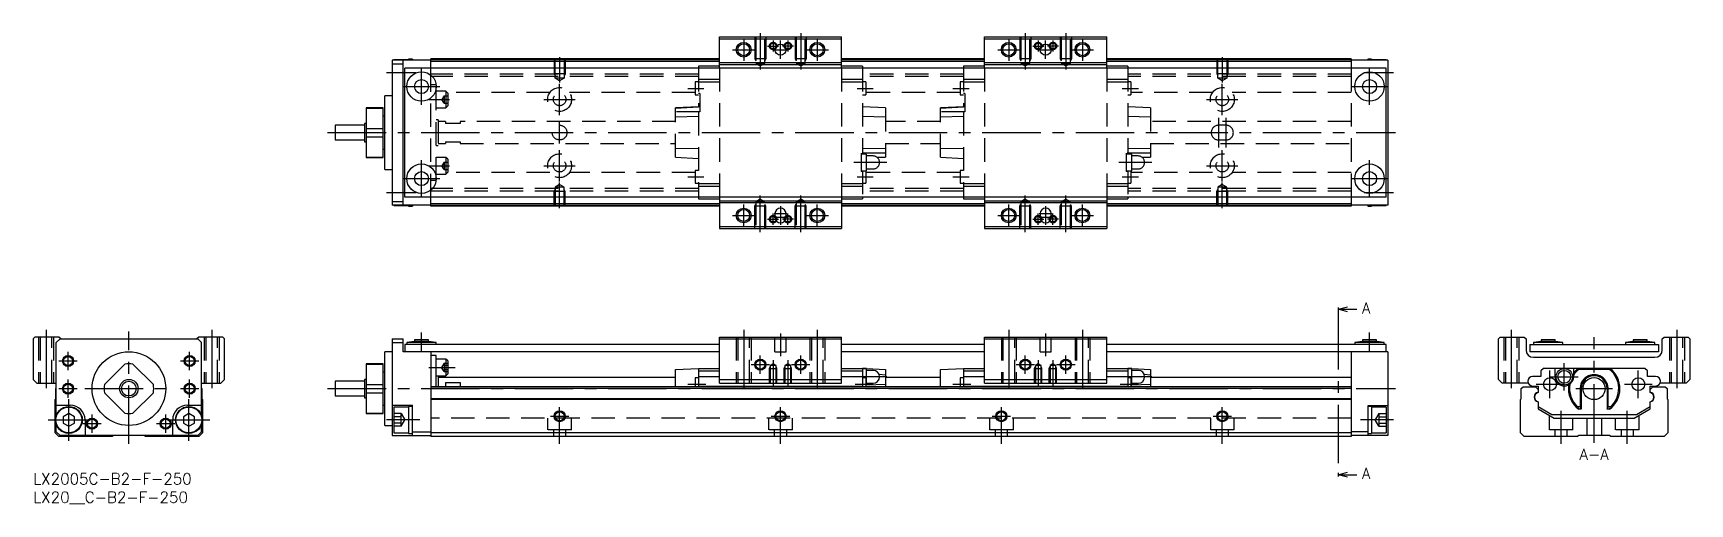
# Model space of a CAD drawing. Extents: x 0 to 450, y -8 to 120.
import ezdxf

# ---------------------------------------------------------------- set-up
doc = ezdxf.new("R2010")
doc.units = 0
doc.header["$LTSCALE"] = 0.5
doc.linetypes.add('CENTER', pattern=[50.8, 31.75, -6.35, 6.35, -6.35])
doc.linetypes.add('DASHED', pattern=[19.05, 12.7, -6.35])
doc.layers.get('0').update_dxf_attribs({"linetype": 'CONTINUOUS'})
for name, color, linetype in [('MSM_CENTER', 1, 'CENTER'), ('MSM_CONTINUOUS', 7, 'CONTINUOUS'), ('MSM_DASHED', 4, 'DASHED'), ('MSM_NARROW', 5, 'CONTINUOUS'), ('MSM_PART_NUMBER', 7, 'CONTINUOUS')]:
    doc.layers.add(name, color=color, linetype=linetype)
doc.styles.get("Standard").update_dxf_attribs({"font": 'txt.shx', "height": 1, "bigfont": 'bigfont.shx'})

# ---------------------------------------------------------------- blocks, each defined once
blk = doc.blocks.new('*U2')
at = {"layer": 'MSM_PART_NUMBER'}
blk.add_text('LX2005C-B2-F-250', height=3, dxfattribs=at).set_placement((0, -3))
blk = doc.blocks.new('*U3')
at = {"layer": 'MSM_PART_NUMBER'}
blk.add_text('LX20__C-B2-F-250', height=3, dxfattribs=at).set_placement((0, -8))

msp = doc.modelspace()

# ---------------------------------------------------------------- linework, layer by layer
for p, q in [((180.7, 110.5), (180.7, 110)), ((225.3, 110.5), (225.3, 110)), ((252.7, 110.5), (252.7, 110)), ((297.3, 110.5), (297.3, 110)), ((180.7, 75), (180.7, 74.5)), ((225.3, 75), (225.3, 74.5)), ((252.7, 75), (252.7, 74.5)), ((297.3, 75), (297.3, 74.5))]:
    msp.add_line(p, q)
at = {"layer": 'MSM_CENTER'}
for p, q in [((193, 118), (193, 112)), ((197.5, 119.5), (197.5, 109.59)), ((201, 117.5), (201, 114.5)), ((203, 112.5), (203, 117.5)), ((205, 117.5), (205, 114.5)), ((208.5, 119.5), (208.5, 109.59)), ((213, 118), (213, 112)), ((265, 118), (265, 112)), ((269.5, 119.5), (269.5, 109.59)), ((273, 117.5), (273, 114.5)), ((275, 112.5), (275, 117.5)), ((277, 117.5), (277, 114.5)), ((280.5, 119.5), (280.5, 109.59)), ((285, 118), (285, 112)), ((143, 113), (143, 106.09)), ((190, 115), (196, 115)), ((199.5, 116), (202.5, 116)), ((201, 115), (205, 115)), ((206.5, 116), (203.5, 116)), ((210, 115), (216, 115)), ((262, 115), (268, 115)), ((271.5, 116), (274.5, 116)), ((273, 115), (277, 115)), ((278.5, 116), (275.5, 116)), ((282, 115), (288, 115)), ((323, 113), (323, 106.09)), ((96, 108.8), (104, 108.8)), ((105.5, 100), (105.5, 110)), ((361.5, 108.8), (369.5, 108.8)), ((363, 100), (363, 110)), ((100.5, 105), (110.5, 105)), ((143, 97.25), (143, 105.75)), ((177.8, 104.5), (182.2, 104.5)), ((223.8, 104.5), (228.2, 104.5)), ((249.8, 104.5), (254.2, 104.5)), ((295.8, 104.5), (300.2, 104.5)), ((323, 97.25), (323, 105.75)), ((358, 105), (368, 105)), ((107.5, 101.5), (113.1, 101.5)), ((138.75, 101.5), (147.25, 101.5)), ((318.75, 101.5), (327.25, 101.5)), ((143, 89.5), (143, 95.5)), ((322, 96.5), (322, 88.5)), ((324, 96.5), (324, 88.5)), ((80, 92.5), (370, 92.5)), ((143, 79.25), (143, 87.75)), ((323, 79.25), (323, 87.75)), ((105.5, 75), (105.5, 85)), ((107.5, 83.5), (113.1, 83.5)), ((138.75, 83.5), (147.25, 83.5)), ((231.9, 84.4), (222.9, 84.4)), ((303.9, 84.4), (294.9, 84.4)), ((318.75, 83.5), (327.25, 83.5)), ((363, 75), (363, 85)), ((100.5, 80), (110.5, 80)), ((143, 72), (143, 78.91)), ((177.8, 80.5), (182.2, 80.5)), ((223.8, 80.45), (228.2, 80.45)), ((249.8, 80.5), (254.2, 80.5)), ((295.8, 80.45), (300.2, 80.45)), ((323, 72), (323, 78.91)), ((358, 80), (368, 80)), ((96, 76.2), (104, 76.2)), ((193, 67), (193, 73)), ((197.5, 65.5), (197.5, 75.41)), ((203, 72.5), (203, 67.5)), ((208.5, 65.5), (208.5, 75.41)), ((213, 67), (213, 73)), ((265, 67), (265, 73)), ((269.5, 65.5), (269.5, 75.41)), ((275, 72.5), (275, 67.5)), ((280.5, 65.5), (280.5, 75.41)), ((285, 67), (285, 73)), ((361.5, 76.2), (369.5, 76.2)), ((190, 70), (196, 70)), ((199.5, 69), (202.5, 69)), ((201, 67.5), (201, 70.5)), ((201.25, 70.5), (204.75, 70.5)), ((201.25, 69.5), (204.75, 69.5)), ((206.5, 69), (203.5, 69)), ((205, 67.5), (205, 70.5)), ((210, 70), (216, 70)), ((262, 70), (268, 70)), ((271.5, 69), (274.5, 69)), ((273, 67.5), (273, 70.5)), ((273.25, 70.5), (276.75, 70.5)), ((273.25, 69.5), (276.75, 69.5)), ((278.5, 69), (275.5, 69)), ((277, 67.5), (277, 70.5)), ((282, 70), (288, 70)), ((354.5, 44.04), (354.5, 0.13)), ((3.5, 39), (3.5, 22.5)), ((26, 8), (26, 38.5)), ((48.5, 39), (48.5, 22.5)), ((105.5, 33), (105.5, 38.2)), ((193, 39), (193, 22.5)), ((203, 38), (203, 31.8)), ((213, 39), (213, 22.5)), ((265, 39), (265, 22.5)), ((275, 38), (275, 31.8)), ((285, 39), (285, 22.5)), ((363, 33), (363, 38.2)), ((401.5, 39), (401.5, 22.5)), ((424, 8.3), (424, 37)), ((446.5, 39), (446.5, 22.5)), ((9.5, 28), (9.5, 33)), ((42.5, 28), (42.5, 33)), ((197.5, 27), (197.5, 32)), ((208.5, 27), (208.5, 32)), ((269.5, 27), (269.5, 32)), ((280.5, 27), (280.5, 32)), ((7, 30.5), (12, 30.5)), ((40, 30.5), (45, 30.5)), ((107.5, 28.75), (114.6, 28.75)), ((195, 29.5), (200, 29.5)), ((201, 30.7), (201, 23.5)), ((205, 30.7), (205, 23.5)), ((206, 29.5), (211, 29.5)), ((267, 29.5), (272, 29.5)), ((273, 30.7), (273, 23.5)), ((277, 30.7), (277, 23.5)), ((278, 29.5), (283, 29.5)), ((412, 20.45), (412, 27.95)), ((415.9, 22.45), (415.9, 29.95)), ((436, 20.45), (436, 27.95)), ((7, 23), (12, 23)), ((9.5, 20.5), (9.5, 25.5)), ((14, 23), (38, 23)), ((40, 23), (45, 23)), ((42.5, 20.5), (42.5, 25.5)), ((80, 23), (370, 23)), ((177.8, 24.2), (182.7, 24.2)), ((231.9, 26.2), (223.3, 26.2)), ((223.3, 24.2), (228.2, 24.2)), ((249.8, 24.2), (254.7, 24.2)), ((303.9, 26.2), (295.3, 26.2)), ((295.3, 24.2), (300.2, 24.2)), ((408.25, 24.2), (415.75, 24.2)), ((412.15, 26.2), (419.65, 26.2)), ((419, 23), (429, 23)), ((432.25, 24.2), (439.75, 24.2)), ((9.7, 8.85), (9.7, 20.15)), ((42.3, 8.85), (42.3, 20.15)), ((143, 8), (143, 18)), ((203, 8), (203, 18)), ((263, 8), (263, 18)), ((323, 8), (323, 18)), ((4.05, 14.5), (15.35, 14.5)), ((13.5, 13.5), (18.5, 13.5)), ((16, 11), (16, 16)), ((33.5, 13.5), (38.5, 13.5)), ((36, 11), (36, 16)), ((36.65, 14.5), (47.95, 14.5)), ((105, 14.5), (96, 14.5)), ((140.5, 15.5), (145.5, 15.5)), ((200.5, 15.5), (205.5, 15.5)), ((260.5, 15.5), (265.5, 15.5)), ((320.5, 15.5), (325.5, 15.5)), ((369.5, 14.5), (360.5, 14.5)), ((415, 8), (415, 17)), ((433, 8), (433, 17))]:
    msp.add_line(p, q, dxfattribs=at)
at = {"layer": 'MSM_CONTINUOUS'}
for p, q in [((186.4, 118.5), (219.6, 118.5)), ((186.4, 110), (186.4, 118.5)), ((186.4, 118), (219.6, 118)), ((219.6, 110), (219.6, 118.5)), ((258.4, 118.5), (291.6, 118.5)), ((258.4, 110), (258.4, 118.5)), ((258.4, 118), (291.6, 118)), ((291.6, 110), (291.6, 118.5)), ((108, 110), (108, 112.5)), ((186.4, 112.5), (108, 112.5)), ((258.4, 112.5), (219.6, 112.5)), ((358, 112.5), (291.6, 112.5)), ((358, 112.5), (358, 110)), ((108, 112.2), (97.5, 112.2)), ((97.5, 112.2), (97.5, 72.8)), ((97.5, 111.2), (100.5, 111.2)), ((98, 112.3), (98, 112.2)), ((102, 112.3), (98, 112.3)), ((100.5, 72.8), (100.5, 112.2)), ((367.5, 110), (101, 110)), ((101, 75), (101, 110)), ((102, 112.45), (102, 112.2)), ((103, 112.45), (102, 112.45)), ((103, 112.45), (103, 112.2)), ((186.4, 112.3), (108, 112.3)), ((186.4, 111.8), (108, 111.8)), ((186.4, 110.5), (180.7, 110.5)), ((186.4, 111.5), (219.6, 111.5)), ((186.4, 111), (219.6, 111)), ((258.4, 112.3), (219.6, 112.3)), ((258.4, 111.8), (219.6, 111.8)), ((225.3, 110.5), (219.6, 110.5)), ((258.4, 110.5), (252.7, 110.5)), ((258.4, 111.5), (291.6, 111.5)), ((258.4, 111), (291.6, 111)), ((358, 112.3), (291.6, 112.3)), ((358, 111.8), (291.6, 111.8)), ((297.3, 110.5), (291.6, 110.5)), ((368, 112.2), (358, 112.2)), ((363.5, 112.45), (362.5, 112.45)), ((362.5, 112.45), (362.5, 112.2)), ((363.5, 112.45), (363.5, 112.2)), ((367.5, 112.3), (363.5, 112.3)), ((367.5, 112.3), (367.5, 112.2)), ((367.5, 75), (367.5, 110)), ((368, 112.2), (368, 72.8)), ((95.1, 99.25), (90.5, 99.25)), ((90.5, 99.25), (90.5, 85.75)), ((90.5, 99.16), (95.1, 99.16)), ((95.1, 85.75), (95.1, 99.25)), ((97.5, 102.5), (95.5, 102.5)), ((95.5, 82.5), (95.5, 102.5)), ((82, 94.5), (82, 90.5)), ((90, 94.5), (82, 94.5)), ((90, 95), (90, 90)), ((90.5, 95), (90, 95)), ((95.5, 97), (95.1, 97)), ((82, 90.5), (90, 90.5)), ((90, 90), (90.5, 90)), ((90.5, 93.62), (95.1, 93.62)), ((90.5, 91.38), (95.1, 91.38)), ((90.5, 85.84), (95.1, 85.84)), ((90.5, 85.75), (95.1, 85.75)), ((95.1, 88), (95.5, 88)), ((95.5, 82.5), (97.5, 82.5)), ((97.5, 73.8), (100.5, 73.8)), ((108, 72.8), (97.5, 72.8)), ((98, 72.8), (98, 72.7)), ((98, 72.7), (102, 72.7)), ((367.5, 75), (101, 75)), ((102, 72.8), (102, 72.55)), ((102, 72.55), (103, 72.55)), ((103, 72.8), (103, 72.55)), ((108, 72.5), (108, 75)), ((186.4, 73.2), (108, 73.2)), ((186.4, 72.7), (108, 72.7)), ((186.4, 72.5), (108, 72.5)), ((180.7, 74.5), (186.4, 74.5)), ((186.4, 75), (186.4, 66.5)), ((186.4, 74), (219.6, 74)), ((186.4, 73.5), (219.6, 73.5)), ((219.6, 75), (219.6, 66.5)), ((219.6, 74.5), (225.3, 74.5)), ((258.4, 73.2), (219.6, 73.2)), ((258.4, 72.7), (219.6, 72.7)), ((258.4, 72.5), (219.6, 72.5)), ((252.7, 74.5), (258.4, 74.5)), ((258.4, 75), (258.4, 66.5)), ((258.4, 74), (291.6, 74)), ((258.4, 73.5), (291.6, 73.5)), ((291.6, 75), (291.6, 66.5)), ((291.6, 74.5), (297.3, 74.5)), ((358, 73.2), (291.6, 73.2)), ((358, 72.7), (291.6, 72.7)), ((358, 72.5), (291.6, 72.5)), ((358, 75), (358, 72.5)), ((368, 72.8), (358, 72.8)), ((362.5, 72.8), (362.5, 72.55)), ((362.5, 72.55), (363.5, 72.55)), ((363.5, 72.8), (363.5, 72.55)), ((363.5, 72.7), (367.5, 72.7)), ((367.5, 72.8), (367.5, 72.7)), ((201.5, 70.5), (201.5, 69.5)), ((204.5, 69.5), (204.5, 70.5)), ((273.5, 70.5), (273.5, 69.5)), ((276.5, 69.5), (276.5, 70.5)), ((186.4, 67), (219.6, 67)), ((186.4, 66.5), (219.6, 66.5)), ((258.4, 67), (291.6, 67)), ((258.4, 66.5), (291.6, 66.5)), ((354.5, 44.54), (357, 45.21)), ((354.5, 45.04), (354.5, 44.04)), ((357, 43.87), (354.5, 44.54)), ((354.5, 44.54), (359.5, 44.54)), ((0.5, 37), (0, 36.5)), ((0, 36.5), (0, 25.5)), ((7, 37), (0.5, 37)), ((6.3, 35.5), (7.3, 36.5)), ((7.5, 36.5), (7, 37)), ((7.3, 36.5), (44.7, 36.5)), ((45, 37), (44.5, 36.5)), ((44.7, 36.5), (45.7, 35.5)), ((51.5, 37), (45, 37)), ((52, 36.5), (51.5, 37)), ((52, 25.5), (52, 36.5)), ((97.5, 36.5), (97.5, 10.3)), ((97.5, 36.5), (100.5, 36.5)), ((100.5, 33), (100.5, 36.5)), ((103.6, 36.2), (103.6, 35.8)), ((107.4, 36.2), (103.6, 36.2)), ((107.4, 35.8), (107.4, 36.2)), ((186.4, 37), (219.6, 37)), ((186.4, 24.5), (186.4, 37)), ((186.4, 36.5), (219.6, 36.5)), ((219.6, 24.5), (219.6, 37)), ((258.4, 37), (291.6, 37)), ((258.4, 24.5), (258.4, 37)), ((258.4, 36.5), (291.6, 36.5)), ((291.6, 24.5), (291.6, 37)), ((361.1, 36.2), (361.1, 35.8)), ((364.9, 36.2), (361.1, 36.2)), ((364.9, 35.8), (364.9, 36.2)), ((398, 36.5), (398.5, 37)), ((398, 25.5), (398, 36.5)), ((398.5, 37), (405, 37)), ((405, 37), (405.5, 36.5)), ((405.5, 36.5), (405.5, 33.5)), ((413.4, 36.2), (409.6, 36.2)), ((409.6, 36.2), (409.6, 35.8)), ((413.4, 35.8), (413.4, 36.2)), ((438.4, 36.2), (434.6, 36.2)), ((434.6, 36.2), (434.6, 35.8)), ((438.4, 35.8), (438.4, 36.2)), ((442.5, 36.5), (443, 37)), ((442.5, 33.5), (442.5, 36.5)), ((443, 37), (449.5, 37)), ((449.5, 37), (450, 36.5)), ((450, 36.5), (450, 25.5)), ((6.3, 15.83), (6.3, 35.5)), ((45.7, 15.83), (45.7, 35.5)), ((97.5, 33), (95.5, 33)), ((95.5, 13), (95.5, 33)), ((97.5, 35.5), (100.5, 35.5)), ((186.4, 33), (100.5, 33)), ((101, 35), (101, 33)), ((186.4, 35), (101, 35)), ((103.6, 35.8), (101.5, 35.55)), ((109.5, 35.55), (101.5, 35.55)), ((101.5, 35.55), (101.5, 35)), ((107.4, 35.8), (103.6, 35.8)), ((109.5, 35.55), (107.4, 35.8)), ((108, 33), (108, 10)), ((109.5, 32), (108, 32)), ((109.5, 35), (109.5, 35.55)), ((109.5, 23.5), (109.5, 32)), ((258.4, 35), (219.6, 35)), ((258.4, 33), (219.6, 33)), ((367.5, 35), (291.6, 35)), ((368, 33), (291.6, 33)), ((358, 33), (358, 10)), ((361.1, 35.8), (359, 35.55)), ((359, 35.55), (359, 35)), ((367, 35.55), (359, 35.55)), ((364.9, 35.8), (361.1, 35.8)), ((367, 35.55), (364.9, 35.8)), ((367, 35), (367, 35.55)), ((367.5, 33), (367.5, 35)), ((368, 33), (368, 10.3)), ((406.5, 35), (441.5, 35)), ((406.5, 35), (406.5, 33)), ((441.5, 33), (406.5, 33)), ((409.6, 35.8), (407.5, 35.55)), ((415.5, 35.55), (407.5, 35.55)), ((407.5, 35.55), (407.5, 35)), ((407.5, 31.5), (440.5, 31.5)), ((413.4, 35.8), (409.6, 35.8)), ((415.5, 35.55), (413.4, 35.8)), ((415.5, 35), (415.5, 35.55)), ((434.6, 35.8), (432.5, 35.55)), ((440.5, 35.55), (432.5, 35.55)), ((432.5, 35.55), (432.5, 35)), ((438.4, 35.8), (434.6, 35.8)), ((440.5, 35.55), (438.4, 35.8)), ((440.5, 35), (440.5, 35.55)), ((441.5, 35), (441.5, 33)), ((19.34, 24.12), (24.88, 29.66)), ((27.12, 29.66), (32.66, 24.12)), ((95.1, 29.75), (90.5, 29.75)), ((90.5, 29.75), (90.5, 16.25)), ((90.5, 29.66), (95.1, 29.66)), ((95.1, 16.25), (95.1, 29.75)), ((95.5, 27.5), (95.1, 27.5)), ((112.1, 31), (109.5, 31)), ((112.6, 30.5), (112.1, 31)), ((112.1, 31), (112.1, 26.5)), ((112.1, 26.5), (112.6, 27)), ((112.6, 30.5), (112.6, 27)), ((174.5, 28.2), (180.7, 28.5)), ((174.5, 23.5), (174.5, 28.2)), ((180.7, 28.5), (186.4, 28.5)), ((180.7, 28.5), (180.7, 23.5)), ((180.7, 27.79), (186.4, 27.79)), ((219.6, 28.5), (225.3, 28.5)), ((219.6, 27.79), (225.3, 27.79)), ((225.3, 28.5), (226.32, 28.45)), ((225.3, 28.5), (225.3, 23.5)), ((226.4, 28.45), (225.3, 28.45)), ((226.4, 28.45), (231.5, 28.2)), ((226.4, 23.95), (226.4, 28.45)), ((228.15, 27.95), (226.4, 27.95)), ((231.5, 28.2), (231.5, 23.5)), ((246.5, 28.2), (252.7, 28.5)), ((246.5, 23.5), (246.5, 28.2)), ((252.7, 28.5), (258.4, 28.5)), ((252.7, 28.5), (252.7, 23.5)), ((252.7, 27.79), (258.4, 27.79)), ((291.6, 28.5), (297.3, 28.5)), ((291.6, 27.79), (297.3, 27.79)), ((297.3, 28.5), (298.32, 28.45)), ((297.3, 28.5), (297.3, 23.5)), ((298.4, 28.45), (297.3, 28.45)), ((298.4, 28.45), (303.5, 28.2)), ((298.4, 23.95), (298.4, 28.45)), ((300.15, 27.95), (298.4, 27.95)), ((303.5, 28.2), (303.5, 23.5)), ((410.21, 28.5), (409.5, 27.79)), ((409.5, 27.79), (409.5, 26.3)), ((437.79, 28.5), (410.21, 28.5)), ((413.4, 26.2), (413.4, 28.5)), ((418.4, 28.5), (418.4, 26.2)), ((419.67, 28.5), (419.81, 28.2)), ((428.19, 28.2), (419.81, 28.2)), ((428.19, 28.2), (428.33, 28.5)), ((438.5, 27.79), (437.79, 28.5)), ((438.5, 26.3), (438.5, 27.79)), ((0, 25.5), (1, 24.5)), ((1, 24.5), (6.3, 24.5)), ((6.2, 23), (6.3, 23.1)), ((6.2, 20.2), (6.2, 23)), ((45.7, 24.5), (51, 24.5)), ((45.7, 23.1), (45.8, 23)), ((45.8, 23), (45.8, 20.2)), ((51, 24.5), (52, 25.5)), ((90, 25), (82, 25)), ((82, 25), (82, 21)), ((90.5, 25.5), (90, 25.5)), ((90, 25.5), (90, 20.5)), ((90.5, 24.12), (95.1, 24.12)), ((358, 23.5), (108, 23.5)), ((358, 23), (108, 23)), ((109.5, 26.5), (112.1, 26.5)), ((110, 26.5), (110, 23.5)), ((174.5, 26), (110, 26)), ((112, 24.66), (116, 24.66)), ((112, 24.66), (112, 23.5)), ((116, 24.66), (116, 23.5)), ((180.7, 25.95), (179.8, 25.95)), ((179.8, 25.95), (179.8, 23.5)), ((180.7, 26.3), (186.4, 26.3)), ((180.7, 23.7), (225.3, 23.7)), ((186.4, 25.5), (219.6, 25.5)), ((186.4, 24.5), (219.6, 24.5)), ((219.6, 26.3), (225.3, 26.3)), ((226.2, 25.95), (225.3, 25.95)), ((226.2, 25.95), (226.2, 23.5)), ((226.2, 23.95), (226.4, 23.95)), ((226.4, 24.45), (228.15, 24.45)), ((226.4, 24.03), (231.5, 24.23)), ((231.5, 26.63), (229.8, 26.79)), ((246.5, 26), (231.5, 26)), ((252.7, 25.95), (251.8, 25.95)), ((251.8, 25.95), (251.8, 23.5)), ((252.7, 26.3), (258.4, 26.3)), ((252.7, 23.7), (297.3, 23.7)), ((258.4, 25.5), (291.6, 25.5)), ((258.4, 24.5), (291.6, 24.5)), ((291.6, 26.3), (297.3, 26.3)), ((298.2, 25.95), (297.3, 25.95)), ((298.2, 25.95), (298.2, 23.5)), ((298.2, 23.95), (298.4, 23.95)), ((298.4, 24.45), (300.15, 24.45)), ((298.4, 24.03), (303.5, 24.23)), ((303.5, 26.63), (301.8, 26.79)), ((358, 26), (303.5, 26)), ((399, 24.5), (398, 25.5)), ((406.1, 24.5), (399, 24.5)), ((404.2, 23), (404.7, 23.5)), ((404.2, 20.2), (404.2, 23)), ((404.7, 23.5), (408.1, 23.5)), ((409.5, 26.3), (407.3, 26.3)), ((407.3, 23.7), (408.8, 23.7)), ((408.1, 23.5), (408.8, 22.8)), ((408.8, 23.7), (408.8, 21.96)), ((420.21, 22.68), (420.21, 18.04)), ((420.5, 23), (420.5, 17.38)), ((427.5, 23), (427.5, 17.38)), ((427.79, 18.04), (427.79, 22.68)), ((440.7, 26.3), (438.5, 26.3)), ((439.2, 23.7), (440.7, 23.7)), ((439.2, 21.96), (439.2, 23.7)), ((439.2, 22.8), (439.9, 23.5)), ((439.9, 23.5), (443.3, 23.5)), ((449, 24.5), (441.9, 24.5)), ((443.3, 23.5), (443.8, 23)), ((443.8, 23), (443.8, 20.2)), ((450, 25.5), (449, 24.5)), ((6, 20), (6.2, 20.2)), ((6, 11), (6, 20)), ((6.3, 18.5), (10.1, 18.5)), ((24.88, 16.34), (19.34, 21.88)), ((32.66, 21.88), (27.12, 16.34)), ((41.9, 18.5), (45.7, 18.5)), ((45.8, 20.2), (46, 20)), ((46, 20), (46, 11)), ((82, 21), (90, 21)), ((90, 20.5), (90.5, 20.5)), ((90.5, 21.88), (95.1, 21.88)), ((95.1, 18.5), (95.5, 18.5)), ((97.5, 18.5), (103, 18.5)), ((102, 18), (98, 18)), ((98, 18), (98, 11)), ((103, 18.15), (102, 18.15)), ((102, 18.15), (102, 10.85)), ((103, 10.3), (103, 18.5)), ((358, 20.2), (108, 20.2)), ((358, 20), (108, 20)), ((368, 18.3), (362.5, 18.3)), ((362.5, 18.3), (362.5, 10.3)), ((363.5, 18.15), (362.5, 18.15)), ((363.5, 18.15), (363.5, 10.85)), ((367.5, 18), (363.5, 18)), ((367.5, 18), (367.5, 11)), ((404, 20), (404.2, 20.2)), ((404, 11), (404, 20)), ((408.8, 19.44), (408.8, 17.5)), ((408.8, 18.16), (412.54, 16)), ((420.21, 18.04), (419.53, 18.04)), ((420.21, 18.04), (420.5, 17.38)), ((427.5, 17.38), (427.79, 18.04)), ((428.47, 18.04), (427.79, 18.04)), ((435.46, 16), (439.2, 18.16)), ((439.2, 17.5), (439.2, 19.44)), ((443.8, 20.2), (444, 20)), ((444, 20), (444, 11)), ((9.7, 16.23), (8.2, 15.37)), ((8.2, 15.37), (8.2, 13.63)), ((8.2, 13.63), (9.7, 12.77)), ((11.2, 15.37), (9.7, 16.23)), ((9.7, 12.77), (11.2, 13.63)), ((11.2, 13.63), (11.2, 15.37)), ((14.1, 14.5), (14.1, 10.3)), ((37.9, 10.3), (37.9, 14.5)), ((42.3, 16.23), (40.8, 15.37)), ((40.8, 15.37), (40.8, 13.63)), ((40.8, 13.63), (42.3, 12.77)), ((43.8, 15.37), (42.3, 16.23)), ((42.3, 12.77), (43.8, 13.63)), ((43.8, 13.63), (43.8, 15.37)), ((90.5, 16.34), (95.1, 16.34)), ((90.5, 16.25), (95.1, 16.25)), ((408.8, 17.5), (413.13, 15)), ((412.54, 16), (435.46, 16)), ((413.13, 15), (434.87, 15)), ((420.5, 17.38), (419.83, 17.38)), ((428.17, 17.38), (427.5, 17.38)), ((434.87, 15), (439.2, 17.5)), ((7, 10), (6, 11)), ((6.3, 11.3), (6.3, 13.17)), ((6.3, 11.3), (7.3, 10.3)), ((21.5, 10), (7, 10)), ((44.7, 10.3), (7.3, 10.3)), ((21.8, 10.3), (21.5, 10)), ((30.5, 10), (30.2, 10.3)), ((45, 10), (30.5, 10)), ((44.7, 10.3), (45.7, 11.3)), ((46, 11), (45, 10)), ((45.7, 11.3), (45.7, 13.17)), ((95.5, 13), (97.5, 13)), ((97.5, 10.3), (108, 10.3)), ((98, 11), (102, 11)), ((102, 10.85), (103, 10.85)), ((103, 11.3), (108, 11.3)), ((358, 11), (108, 11)), ((358, 10), (108, 10)), ((362.5, 11.3), (358, 11.3)), ((368, 10.3), (358, 10.3)), ((362.5, 10.85), (363.5, 10.85)), ((363.5, 11), (367.5, 11)), ((405, 10), (404, 11)), ((419.5, 10), (405, 10)), ((419.8, 10.3), (419.5, 10)), ((428.2, 10.3), (419.8, 10.3)), ((428.5, 10), (428.2, 10.3)), ((443, 10), (428.5, 10)), ((444, 11), (443, 10)), ((354.5, -0.37), (357, 0.3)), ((354.5, 0.13), (354.5, -0.87)), ((357, -1.04), (354.5, -0.37)), ((354.5, -0.37), (359.5, -0.37))]:
    msp.add_line(p, q, dxfattribs=at)
for centre, radius in [((193, 115), 1.62), ((203, 115), 1.5), ((213, 115), 1.62), ((265, 115), 1.62), ((275, 115), 1.5), ((285, 115), 1.62), ((105.5, 105), 4), ((363, 105), 4), ((105.5, 105), 1.9), ((363, 105), 1.9), ((105.5, 80), 4), ((105.5, 80), 1.9), ((363, 80), 4), ((363, 80), 1.9), ((193, 70), 1.62), ((213, 70), 1.62), ((265, 70), 1.62), ((285, 70), 1.62), ((9.5, 30.5), 1.23), ((26, 23), 10), ((42.5, 30.5), 1.23), ((197.5, 29.5), 1.23), ((208.5, 29.5), 1.23), ((269.5, 29.5), 1.23), ((280.5, 29.5), 1.23), ((415.9, 26.2), 2.25), ((415.9, 26.2), 1.75), ((9.5, 23), 1.23), ((26, 23), 2.5), ((26, 23), 2), ((42.5, 23), 1.23), ((412, 24.2), 1.75), ((424, 23), 3), ((436, 24.2), 1.75), ((9.7, 14.5), 3.65), ((9.7, 14.5), 3.5), ((42.3, 14.5), 3.65), ((42.3, 14.5), 3.5), ((16, 13.5), 1.23), ((36, 13.5), 1.23), ((143, 15.5), 1.23), ((203, 15.5), 1.23), ((263, 15.5), 1.23), ((323, 15.5), 1.23)]:
    msp.add_circle(centre, radius, dxfattribs=at)
for centre, radius, start, end in [((203, 70.5), 1.5, 0, 180), ((275, 70.5), 1.5, 0, 180), ((203, 69.5), 1.5, 180, 0), ((275, 69.5), 1.5, 180, 0), ((407.5, 33.5), 2, 180, 270), ((440.5, 33.5), 2, 270, 0), ((26, 23), 6.75, 80.4309, 99.5691), ((228.15, 26.2), 1.75, 270, 90), ((300.15, 26.2), 1.75, 270, 90), ((424, 23), 7, 128.2132, 143.1301), ((424, 23), 6.68, 128.8735, 147.0286), ((424, 23), 7, 306.5962, 51.7868), ((424, 23), 6.68, 312.0402, 51.1265), ((26, 23), 6.75, 170.4309, 189.5691), ((26, 23), 6.75, 350.4309, 9.5691), ((407.3, 25), 1.3, 90, 270), ((415.9, 26.2), 2.5, 180, 0), ((424, 23), 7, 171.8617, 233.4038), ((424, 23), 6.68, 169.3812, 227.9598), ((424, 23), 3.8, 355.1074, 184.8926), ((424, 23), 3.5, 0, 180), ((440.7, 25), 1.3, 270, 90), ((10.1, 14.5), 4, 0, 90), ((41.9, 14.5), 4, 90, 180), ((409, 20.7), 1.32, 98.7147, 261.2853), ((409.1, 20.7), 1.3, 103.3424, 256.6576), ((425.07, 20.13), 5.92, 200.6125, 207.6426), ((417.81, 22.42), 11.52, 334.0671, 337.6778), ((439, 20.7), 1.32, 278.7147, 81.2853), ((438.9, 20.7), 1.3, 283.3424, 76.6576), ((26, 23), 6.75, 260.4309, 279.5691)]:
    msp.add_arc(centre, radius, start, end, dxfattribs=at)
at = {"layer": 'MSM_DASHED'}
for p, q in [((196, 118.5), (196, 112.5)), ((196.27, 118.5), (196.27, 111.3)), ((198.73, 111.3), (198.73, 118.5)), ((199, 118.5), (199, 112.5)), ((207, 118.5), (207, 112.5)), ((207.27, 118.5), (207.27, 111.3)), ((209.73, 111.3), (209.73, 118.5)), ((210, 118.5), (210, 112.5)), ((268, 118.5), (268, 112.5)), ((268.27, 118.5), (268.27, 111.3)), ((270.73, 111.3), (270.73, 118.5)), ((271, 118.5), (271, 112.5)), ((279, 118.5), (279, 112.5)), ((279.27, 118.5), (279.27, 111.3)), ((281.73, 111.3), (281.73, 118.5)), ((282, 118.5), (282, 112.5)), ((141.5, 112.5), (141.5, 108.5)), ((141.77, 107.3), (141.77, 112.5)), ((144.23, 112.5), (144.23, 107.3)), ((144.5, 112.5), (144.5, 108.5)), ((199, 112.5), (196, 112.5)), ((196, 112.5), (196.27, 112.03)), ((199, 112.5), (198.73, 112.03)), ((210, 112.5), (207, 112.5)), ((207, 112.5), (207.27, 112.03)), ((210, 112.5), (209.73, 112.03)), ((271, 112.5), (268, 112.5)), ((268, 112.5), (268.27, 112.03)), ((271, 112.5), (270.73, 112.03)), ((282, 112.5), (279, 112.5)), ((279, 112.5), (279.27, 112.03)), ((282, 112.5), (281.73, 112.03)), ((321.5, 112.5), (321.5, 108.5)), ((321.77, 107.3), (321.77, 112.5)), ((324.23, 112.5), (324.23, 107.3)), ((324.5, 112.5), (324.5, 108.5)), ((108, 75), (108, 110)), ((180.7, 108.4), (108, 108.4)), ((144.5, 108.5), (141.5, 108.5)), ((141.5, 108.5), (141.77, 108.03)), ((144.5, 108.5), (144.23, 108.03)), ((180.7, 110), (180.7, 99.43)), ((186.4, 110), (186.4, 75)), ((196.27, 111.3), (197.5, 110.59)), ((198.73, 111.3), (196.27, 111.3)), ((197.5, 110.59), (198.73, 111.3)), ((207.27, 111.3), (208.5, 110.59)), ((209.73, 111.3), (207.27, 111.3)), ((208.5, 110.59), (209.73, 111.3)), ((219.6, 110), (219.6, 75)), ((225.3, 110), (225.3, 86.9)), ((252.7, 108.4), (225.3, 108.4)), ((252.7, 110), (252.7, 99.43)), ((258.4, 110), (258.4, 75)), ((268.27, 111.3), (269.5, 110.59)), ((270.73, 111.3), (268.27, 111.3)), ((269.5, 110.59), (270.73, 111.3)), ((279.27, 111.3), (280.5, 110.59)), ((281.73, 111.3), (279.27, 111.3)), ((280.5, 110.59), (281.73, 111.3)), ((291.6, 110), (291.6, 75)), ((297.3, 110), (297.3, 86.9)), ((358, 108.4), (297.3, 108.4)), ((321.5, 108.5), (321.77, 108.03)), ((324.5, 108.5), (321.5, 108.5)), ((324.5, 108.5), (324.23, 108.03)), ((358, 110), (358, 75)), ((180.7, 107.7), (108, 107.7)), ((109.5, 105.5), (108, 105.5)), ((109.5, 79.5), (109.5, 105.5)), ((112.1, 103.75), (109.5, 103.75)), ((112.1, 103.75), (112.1, 99.25)), ((112.6, 103.25), (112.1, 103.75)), ((144.23, 107.3), (141.77, 107.3)), ((143, 106.59), (141.77, 107.3)), ((144.23, 107.3), (143, 106.59)), ((179.8, 106.25), (179.8, 102.75)), ((180.7, 106.25), (179.8, 106.25)), ((180.7, 107), (186.4, 107)), ((180.7, 106.29), (186.4, 106.29)), ((219.6, 107), (225.3, 107)), ((219.6, 106.29), (225.3, 106.29)), ((252.7, 107.7), (225.3, 107.7)), ((226.2, 106.25), (225.3, 106.25)), ((226.2, 106.25), (226.2, 102.75)), ((251.8, 106.25), (251.8, 102.75)), ((252.7, 106.25), (251.8, 106.25)), ((252.7, 107), (258.4, 107)), ((252.7, 106.29), (258.4, 106.29)), ((291.6, 107), (297.3, 107)), ((291.6, 106.29), (297.3, 106.29)), ((358, 107.7), (297.3, 107.7)), ((298.2, 106.25), (297.3, 106.25)), ((298.2, 106.25), (298.2, 102.75)), ((324.23, 107.3), (321.77, 107.3)), ((323, 106.59), (321.77, 107.3)), ((324.23, 107.3), (323, 106.59)), ((109.5, 99.25), (112.1, 99.25)), ((111.6, 102.5), (111.02, 101.5)), ((111.6, 100.5), (111.02, 101.5)), ((111.6, 102.5), (111.6, 100.5)), ((111.6, 102.5), (112.6, 102.5)), ((111.6, 101.5), (112.6, 101.5)), ((111.6, 100.5), (112.6, 100.5)), ((112.1, 99.25), (112.6, 99.75)), ((140.34, 103.37), (112.48, 103.37)), ((112.6, 103.25), (112.6, 99.75)), ((179.8, 103.37), (145.66, 103.37)), ((180.7, 99.5), (174.5, 99.18)), ((180.7, 99.43), (174.5, 99.06)), ((174.5, 85.82), (174.5, 99.18)), ((179.8, 102.75), (180.7, 102.75)), ((181.1, 103.1), (180.7, 103.1)), ((181.1, 103.1), (181.1, 98.1)), ((225.3, 102.75), (226.2, 102.75)), ((231.5, 99.18), (225.3, 99.5)), ((251.8, 103.37), (226.2, 103.37)), ((231.5, 99.18), (231.5, 85.82)), ((252.7, 99.5), (246.5, 99.18)), ((252.7, 99.43), (246.5, 99.06)), ((246.5, 85.82), (246.5, 99.18)), ((251.8, 102.75), (252.7, 102.75)), ((253.1, 103.1), (252.7, 103.1)), ((253.1, 103.1), (253.1, 98.1)), ((297.3, 102.75), (298.2, 102.75)), ((303.5, 99.18), (297.3, 99.5)), ((320.34, 103.37), (298.2, 103.37)), ((303.5, 99.18), (303.5, 85.82)), ((358, 103.37), (325.66, 103.37)), ((110, 96), (109.5, 96)), ((110, 96), (110, 89)), ((112, 95.5), (110, 95.5)), ((112, 95.5), (112, 95)), ((116, 95), (112, 95)), ((116, 95.5), (116, 95)), ((174.5, 95.5), (116, 95.5)), ((181.1, 98.1), (174.5, 98.1)), ((180.7, 96.83), (174.5, 96.69)), ((180.7, 98.1), (180.7, 75)), ((231.5, 96.69), (225.3, 96.83)), ((246.5, 95.5), (231.5, 95.5)), ((253.1, 98.1), (246.5, 98.1)), ((252.7, 96.83), (246.5, 96.69)), ((252.7, 98.1), (252.7, 75)), ((303.5, 96.69), (297.3, 96.83)), ((358, 95.5), (303.5, 95.5)), ((324, 94.5), (322, 94.5)), ((112, 90), (116, 90)), ((112, 90), (112, 89.5)), ((116, 90), (116, 89.5)), ((322, 90.5), (324, 90.5)), ((109.5, 89), (110, 89)), ((112.1, 85.75), (109.5, 85.75)), ((110, 89.5), (112, 89.5)), ((112.6, 85.25), (112.1, 85.75)), ((112.1, 85.75), (112.1, 81.25)), ((116, 89.5), (174.5, 89.5)), ((174.5, 88.31), (180.7, 88.17)), ((174.5, 85.82), (180.7, 85.5)), ((231.5, 86.9), (224.9, 86.9)), ((224.9, 86.9), (224.9, 81.9)), ((226.4, 86.65), (224.9, 86.65)), ((225.3, 88.17), (231.5, 88.31)), ((226.4, 82.15), (226.4, 86.65)), ((228.15, 86.15), (226.4, 86.15)), ((229.2, 85.8), (231.5, 85.94)), ((229.31, 85.71), (231.5, 85.82)), ((231.5, 89.5), (246.5, 89.5)), ((246.5, 88.31), (252.7, 88.17)), ((246.5, 85.82), (252.7, 85.5)), ((303.5, 86.9), (296.9, 86.9)), ((296.9, 86.9), (296.9, 81.9)), ((298.4, 86.65), (296.9, 86.65)), ((297.3, 88.17), (303.5, 88.31)), ((298.4, 82.15), (298.4, 86.65)), ((300.15, 86.15), (298.4, 86.15)), ((301.2, 85.8), (303.5, 85.94)), ((301.31, 85.71), (303.5, 85.82)), ((303.5, 89.5), (358, 89.5)), ((109.5, 81.25), (112.1, 81.25)), ((111.6, 84.5), (111.02, 83.5)), ((111.6, 82.5), (111.02, 83.5)), ((111.6, 84.5), (112.6, 84.5)), ((111.6, 84.5), (111.6, 82.5)), ((111.6, 83.5), (112.6, 83.5)), ((111.6, 82.5), (112.6, 82.5)), ((112.1, 81.25), (112.6, 81.75)), ((140.34, 81.63), (112.48, 81.63)), ((112.6, 85.25), (112.6, 81.75)), ((179.8, 81.63), (145.66, 81.63)), ((179.8, 82.25), (179.8, 78.75)), ((180.7, 82.25), (179.8, 82.25)), ((224.9, 82.15), (226.4, 82.15)), ((225.3, 81.9), (224.9, 81.9)), ((225.3, 82.15), (225.3, 75)), ((226.2, 82.15), (226.2, 78.75)), ((251.8, 81.63), (226.2, 81.63)), ((226.4, 82.65), (228.15, 82.65)), ((251.8, 82.25), (251.8, 78.75)), ((252.7, 82.25), (251.8, 82.25)), ((296.9, 82.15), (298.4, 82.15)), ((297.3, 81.9), (296.9, 81.9)), ((297.3, 82.15), (297.3, 75)), ((298.2, 82.15), (298.2, 78.75)), ((320.34, 81.63), (298.2, 81.63)), ((298.4, 82.65), (300.15, 82.65)), ((358, 81.63), (325.66, 81.63)), ((109.5, 79.5), (108, 79.5)), ((180.7, 77.3), (108, 77.3)), ((180.7, 76.6), (108, 76.6)), ((141.5, 76.5), (141.77, 76.97)), ((144.5, 76.5), (141.5, 76.5)), ((141.5, 72.5), (141.5, 76.5)), ((143, 78.41), (141.77, 77.7)), ((141.77, 77.7), (141.77, 72.5)), ((144.23, 77.7), (141.77, 77.7)), ((144.23, 77.7), (143, 78.41)), ((144.23, 72.5), (144.23, 77.7)), ((144.5, 76.5), (144.23, 76.97)), ((144.5, 72.5), (144.5, 76.5)), ((179.8, 78.75), (180.7, 78.75)), ((180.7, 78.71), (186.4, 78.71)), ((180.7, 78), (186.4, 78)), ((219.6, 78.71), (225.3, 78.71)), ((219.6, 78), (225.3, 78)), ((225.3, 78.75), (226.2, 78.75)), ((252.7, 77.3), (225.3, 77.3)), ((252.7, 76.6), (225.3, 76.6)), ((251.8, 78.75), (252.7, 78.75)), ((252.7, 78.71), (258.4, 78.71)), ((252.7, 78), (258.4, 78)), ((291.6, 78.71), (297.3, 78.71)), ((291.6, 78), (297.3, 78)), ((297.3, 78.75), (298.2, 78.75)), ((358, 77.3), (297.3, 77.3)), ((358, 76.6), (297.3, 76.6)), ((321.5, 76.5), (321.77, 76.97)), ((324.5, 76.5), (321.5, 76.5)), ((321.5, 72.5), (321.5, 76.5)), ((323, 78.41), (321.77, 77.7)), ((324.23, 77.7), (321.77, 77.7)), ((321.77, 77.7), (321.77, 72.5)), ((324.23, 77.7), (323, 78.41)), ((324.23, 72.5), (324.23, 77.7)), ((324.5, 76.5), (324.23, 76.97)), ((324.5, 72.5), (324.5, 76.5)), ((196, 72.5), (196.27, 72.97)), ((199, 72.5), (196, 72.5)), ((196, 66.5), (196, 72.5)), ((197.5, 74.41), (196.27, 73.7)), ((198.73, 73.7), (196.27, 73.7)), ((196.27, 73.7), (196.27, 66.5)), ((198.73, 73.7), (197.5, 74.41)), ((198.73, 66.5), (198.73, 73.7)), ((199, 72.5), (198.73, 72.97)), ((199, 66.5), (199, 72.5)), ((207, 72.5), (207.27, 72.97)), ((210, 72.5), (207, 72.5)), ((207, 66.5), (207, 72.5)), ((208.5, 74.41), (207.27, 73.7)), ((209.73, 73.7), (207.27, 73.7)), ((207.27, 73.7), (207.27, 66.5)), ((209.73, 73.7), (208.5, 74.41)), ((209.73, 66.5), (209.73, 73.7)), ((210, 72.5), (209.73, 72.97)), ((210, 66.5), (210, 72.5)), ((268, 72.5), (268.27, 72.97)), ((271, 72.5), (268, 72.5)), ((268, 66.5), (268, 72.5)), ((269.5, 74.41), (268.27, 73.7)), ((270.73, 73.7), (268.27, 73.7)), ((268.27, 73.7), (268.27, 66.5)), ((270.73, 73.7), (269.5, 74.41)), ((270.73, 66.5), (270.73, 73.7)), ((271, 72.5), (270.73, 72.97)), ((271, 66.5), (271, 72.5)), ((279, 72.5), (279.27, 72.97)), ((282, 72.5), (279, 72.5)), ((279, 66.5), (279, 72.5)), ((280.5, 74.41), (279.27, 73.7)), ((281.73, 73.7), (279.27, 73.7)), ((279.27, 73.7), (279.27, 66.5)), ((281.73, 73.7), (280.5, 74.41)), ((281.73, 66.5), (281.73, 73.7)), ((282, 72.5), (281.73, 72.97)), ((282, 66.5), (282, 72.5)), ((1.5, 37), (1.5, 24.5)), ((1.88, 37), (1.88, 24.5)), ((5.12, 24.5), (5.12, 37)), ((5.5, 37), (5.5, 24.5)), ((46.5, 37), (46.5, 24.5)), ((46.88, 37), (46.88, 24.5)), ((50.12, 24.5), (50.12, 37)), ((50.5, 37), (50.5, 24.5)), ((191, 37), (191, 24.5)), ((191.38, 37), (191.38, 24.5)), ((194.62, 24.5), (194.62, 37)), ((195, 37), (195, 24.5)), ((201.5, 33), (201.5, 37)), ((204.5, 33), (204.5, 37)), ((211, 37), (211, 24.5)), ((211.38, 37), (211.38, 24.5)), ((214.62, 24.5), (214.62, 37)), ((215, 37), (215, 24.5)), ((263, 37), (263, 24.5)), ((263.38, 37), (263.38, 24.5)), ((266.62, 24.5), (266.62, 37)), ((267, 37), (267, 24.5)), ((273.5, 33), (273.5, 37)), ((276.5, 33), (276.5, 37)), ((283, 37), (283, 24.5)), ((283.38, 37), (283.38, 24.5)), ((286.62, 24.5), (286.62, 37)), ((287, 37), (287, 24.5)), ((399.5, 37), (399.5, 24.5)), ((399.88, 37), (399.88, 24.5)), ((403.12, 24.5), (403.12, 37)), ((403.5, 37), (403.5, 24.5)), ((444.5, 37), (444.5, 24.5)), ((444.88, 37), (444.88, 24.5)), ((448.12, 24.5), (448.12, 37)), ((448.5, 37), (448.5, 24.5)), ((201.5, 33), (204.5, 33)), ((273.5, 33), (276.5, 33)), ((111.6, 29.9), (110.93, 28.75)), ((111.6, 27.6), (110.93, 28.75)), ((111.6, 29.9), (111.6, 27.6)), ((111.6, 29.9), (112.6, 29.9)), ((111.6, 29.33), (112.6, 29.33)), ((111.6, 28.17), (112.6, 28.17)), ((111.6, 27.6), (112.6, 27.6)), ((200, 28.5), (200.22, 28.87)), ((200, 24.5), (200, 28.5)), ((200, 28.5), (202, 28.5)), ((201, 29.7), (200.22, 29.25)), ((200.22, 29.25), (200.22, 24.5)), ((201.78, 29.25), (200.22, 29.25)), ((201.78, 29.25), (201, 29.7)), ((201.78, 24.5), (201.78, 29.25)), ((202, 28.5), (201.78, 28.87)), ((202, 24.5), (202, 28.5)), ((204, 28.5), (204.22, 28.87)), ((204, 24.5), (204, 28.5)), ((204, 28.5), (206, 28.5)), ((205, 29.7), (204.22, 29.25)), ((204.22, 29.25), (204.22, 24.5)), ((205.78, 29.25), (204.22, 29.25)), ((205.78, 29.25), (205, 29.7)), ((205.78, 24.5), (205.78, 29.25)), ((206, 28.5), (205.78, 28.87)), ((206, 24.5), (206, 28.5)), ((272, 28.5), (272.22, 28.87)), ((272, 24.5), (272, 28.5)), ((272, 28.5), (274, 28.5)), ((273, 29.7), (272.22, 29.25)), ((272.22, 29.25), (272.22, 24.5)), ((273.78, 29.25), (272.22, 29.25)), ((273.78, 29.25), (273, 29.7)), ((273.78, 24.5), (273.78, 29.25)), ((274, 28.5), (273.78, 28.87)), ((274, 24.5), (274, 28.5)), ((276, 28.5), (276.22, 28.87)), ((276, 24.5), (276, 28.5)), ((276, 28.5), (278, 28.5)), ((277, 29.7), (276.22, 29.25)), ((276.22, 29.25), (276.22, 24.5)), ((277.78, 29.25), (276.22, 29.25)), ((277.78, 29.25), (277, 29.7)), ((277.78, 24.5), (277.78, 29.25)), ((278, 28.5), (277.78, 28.87)), ((278, 24.5), (278, 28.5)), ((100, 16.23), (98, 16.23)), ((100, 15.37), (98, 15.37)), ((100, 13.63), (98, 13.63)), ((100, 12.77), (100, 16.23)), ((100, 16.23), (101, 14.5)), ((100, 12.77), (101, 14.5)), ((358, 15), (108, 15)), ((139.75, 15), (139.75, 11.8)), ((146.25, 11.8), (146.25, 15)), ((199.75, 15), (199.75, 11.8)), ((206.25, 11.8), (206.25, 15)), ((259.75, 15), (259.75, 11.8)), ((266.25, 11.8), (266.25, 15)), ((319.75, 15), (319.75, 11.8)), ((326.25, 11.8), (326.25, 15)), ((365.5, 16.23), (364.5, 14.5)), ((365.5, 12.77), (364.5, 14.5)), ((365.5, 16.23), (365.5, 12.77)), ((365.5, 16.23), (367.5, 16.23)), ((365.5, 15.37), (367.5, 15.37)), ((365.5, 13.63), (367.5, 13.63)), ((411.75, 15.8), (411.75, 11.8)), ((418.25, 11.8), (418.25, 15)), ((422, 15), (422, 10.3)), ((426, 15), (426, 10.3)), ((429.75, 15), (429.75, 11.8)), ((436.25, 11.8), (436.25, 15.8)), ((100, 12.77), (98, 12.77)), ((146.25, 11.8), (139.75, 11.8)), ((141.3, 11.8), (141.3, 10)), ((144.7, 10), (144.7, 11.8)), ((206.25, 11.8), (199.75, 11.8)), ((201.3, 11.8), (201.3, 10)), ((204.7, 10), (204.7, 11.8)), ((266.25, 11.8), (259.75, 11.8)), ((261.3, 11.8), (261.3, 10)), ((264.7, 10), (264.7, 11.8)), ((326.25, 11.8), (319.75, 11.8)), ((321.3, 11.8), (321.3, 10)), ((324.7, 10), (324.7, 11.8)), ((365.5, 12.77), (367.5, 12.77)), ((418.25, 11.8), (411.75, 11.8)), ((413.3, 11.8), (413.3, 10)), ((416.7, 10), (416.7, 11.8)), ((436.25, 11.8), (429.75, 11.8)), ((431.3, 11.8), (431.3, 10)), ((434.7, 10), (434.7, 11.8))]:
    msp.add_line(p, q, dxfattribs=at)
for centre, radius in [((201, 116), 1), ((205, 116), 1), ((273, 116), 1), ((277, 116), 1), ((201, 116), 0.784), ((205, 116), 0.784), ((273, 116), 0.784), ((277, 116), 0.784), ((143, 101.5), 3.25), ((323, 101.5), 3.25), ((143, 101.5), 1.7), ((323, 101.5), 1.7), ((143, 92.5), 2), ((143, 83.5), 3.25), ((323, 83.5), 3.25), ((143, 83.5), 1.7), ((323, 83.5), 1.7), ((201, 69), 1), ((201, 69), 0.784), ((205, 69), 1), ((205, 69), 0.784), ((273, 69), 1), ((273, 69), 0.784), ((277, 69), 1), ((277, 69), 0.784)]:
    msp.add_circle(centre, radius, dxfattribs=at)
for centre, radius, start, end in [((322, 92.5), 2, 90, 270), ((324, 92.5), 2, 270, 90), ((228.15, 84.4), 1.75, 270, 90), ((300.15, 84.4), 1.75, 270, 90)]:
    msp.add_arc(centre, radius, start, end, dxfattribs=at)
at = {"layer": 'MSM_NARROW'}
for centre, radius in [((193, 115), 2), ((213, 115), 2), ((265, 115), 2), ((285, 115), 2), ((193, 70), 2), ((213, 70), 2), ((265, 70), 2), ((285, 70), 2), ((9.5, 30.5), 1.5), ((42.5, 30.5), 1.5), ((197.5, 29.5), 1.5), ((208.5, 29.5), 1.5), ((269.5, 29.5), 1.5), ((280.5, 29.5), 1.5), ((9.5, 23), 1.5), ((42.5, 23), 1.5), ((16, 13.5), 1.5), ((36, 13.5), 1.5), ((143, 15.5), 1.5), ((203, 15.5), 1.5), ((263, 15.5), 1.5), ((323, 15.5), 1.5)]:
    msp.add_circle(centre, radius, dxfattribs=at)

# ---------------------------------------------------------------- block references
at = {"layer": 'MSM_CONTINUOUS'}
for name in ['*U2', '*U3']:
    msp.add_blockref(name, (0, 0), dxfattribs=at)

# ---------------------------------------------------------------- texts
at = {"layer": 'MSM_PART_NUMBER'}
for s, p in [('A', (360.92, 43.41)), ('A-A', (420.01, 3.66)), ('A', (360.92, -1.5))]:
    msp.add_text(s, height=3, dxfattribs=at).set_placement(p)

doc.saveas('drawing.dxf')
